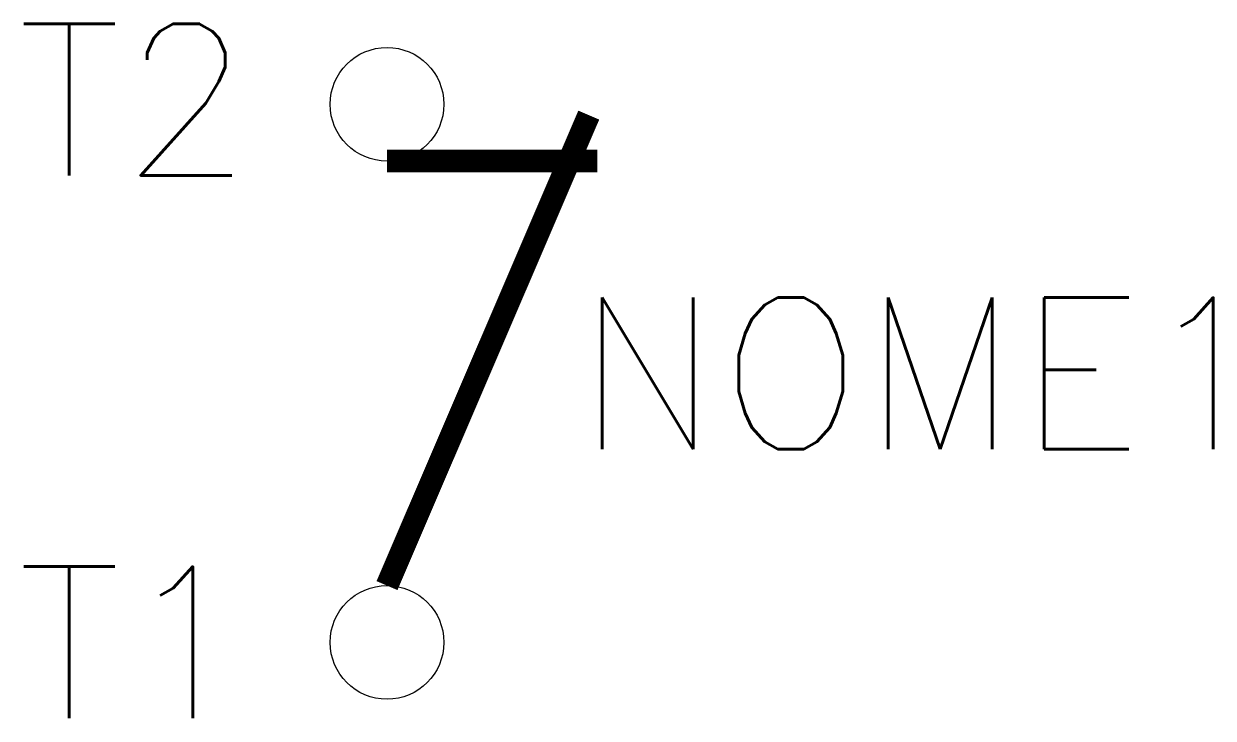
# Model space of a CAD drawing. Extents: x 12.3 to 28, y 4.1 to 13.2.
import ezdxf
from ezdxf.enums import TextEntityAlignment as Align

# ---------------------------------------------------------------- set-up
doc = ezdxf.new("R2010")
doc.units = 0
doc.header["$MEASUREMENT"] = 0
doc.layers.get('0').update_dxf_attribs({"linetype": 'CONTINUOUS'})
doc.styles.add('ROMANS', font='romans')

msp = doc.modelspace()

# ---------------------------------------------------------------- linework, layer by layer
at = {"color": 5, "const_width": 0.3, "flags": 128}
for points in [[(19.799, 12.025), (17.138, 5.816)], [(19.913, 11.418), (17.138, 11.418)]]:
    msp.add_lwpolyline(points, dxfattribs=at)
for centre in [(17.138, 12.168), (17.138, 5.066)]:
    msp.add_circle(centre, 0.75)

# ---------------------------------------------------------------- texts
at = {"color": 7, "style": 'ROMANS'}
for tag, text, p in [('T2', '2', (15.348, 12.23)), ('T1', '1', (15.348, 5.066))]:
    msp.add_attdef(tag, text=text, height=2, dxfattribs=at).set_placement(p, align=Align.MIDDLE_RIGHT)
at = {"color": 7, "style": 'ROMANS', "flags": 4}
msp.add_attdef('NOME1', text='NOME1', height=2, dxfattribs=at).set_placement((19.634, 8.617), align=Align.MIDDLE_LEFT)

doc.saveas('drawing.dxf')
